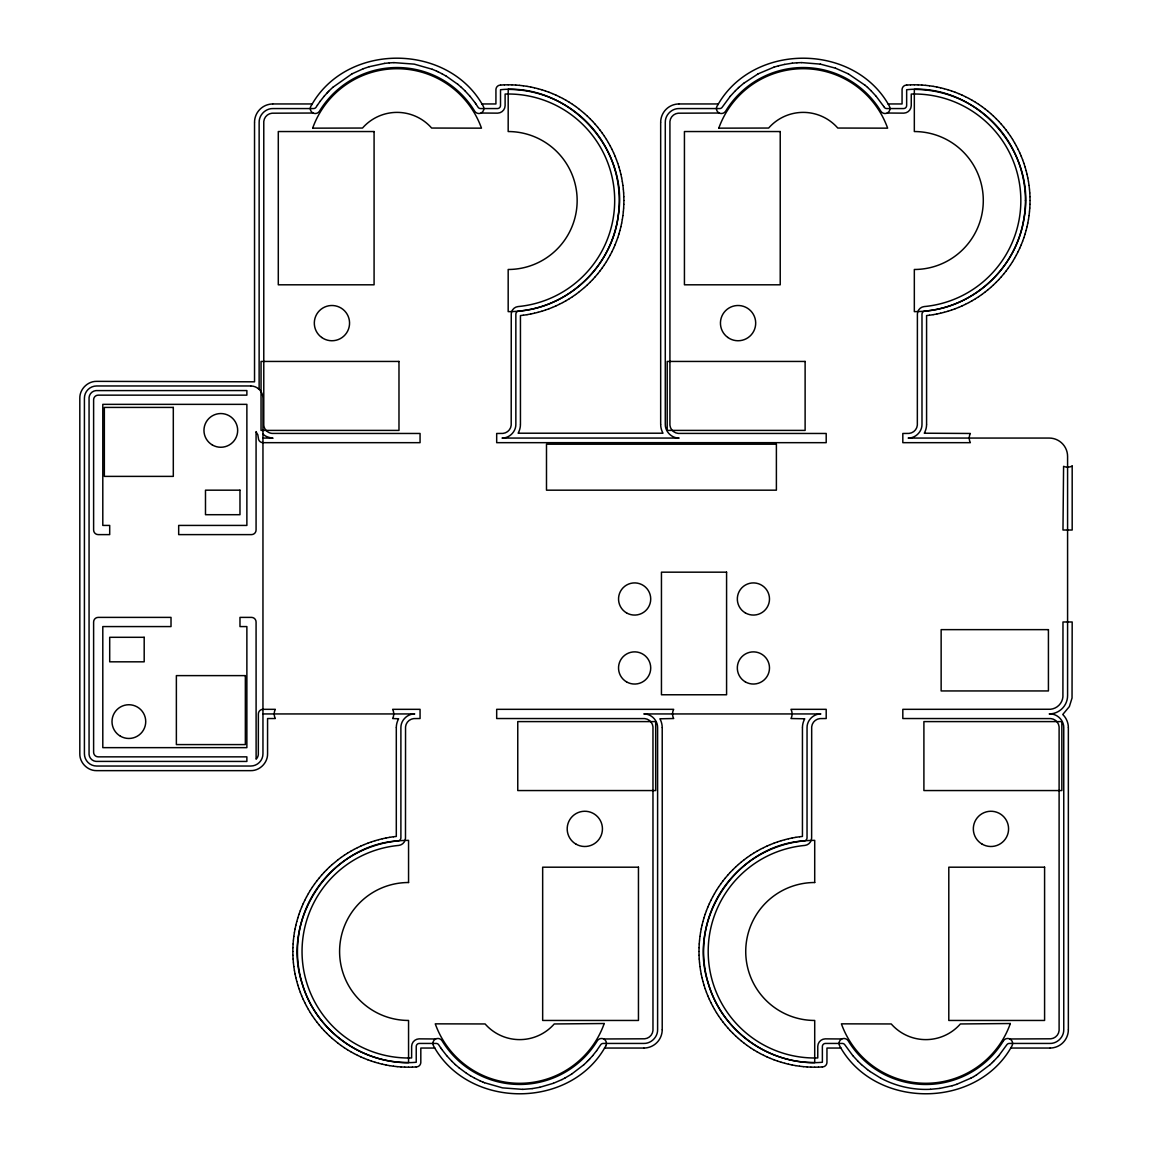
<?xml version="1.0" encoding="UTF-8"?>
<svg xmlns="http://www.w3.org/2000/svg" width="1152" height="1152" viewBox="0 0 1152 1152"><rect width="100%" height="100%" fill="white"/><g stroke="black" fill="none" stroke-linecap="round" stroke-linejoin="round"><path stroke-width="1.5" d="M292.853 951.394L292.91 947.808M623.837 204.192L623.894 200.606M698.99 951.394L699.048 947.808M1029.974 204.192L1030.032 200.606M254.549 122.083L254.606 120.845A7.661 7.661 0 0 1 254.664 120.254L254.837 119.059A7.661 7.661 0 0 1 254.952 118.469L255.254 117.302A7.661 7.661 0 0 1 255.427 116.726L255.83 115.589A7.661 7.661 0 0 1 256.061 115.042L256.579 113.947A7.661 7.661 0 0 1 256.853 113.414L257.472 112.392A7.661 7.661 0 0 1 257.818 111.888L258.523 110.923A7.661 7.661 0 0 1 258.912 110.448L259.718 109.57A7.661 7.661 0 0 1 260.136 109.138L261.029 108.331A7.661 7.661 0 0 1 261.504 107.942L262.469 107.237A7.661 7.661 0 0 1 262.958 106.891L263.995 106.286A7.661 7.661 0 0 1 264.528 105.998L265.608 105.48A7.661 7.661 0 0 1 266.17 105.25L267.307 104.846A7.661 7.661 0 0 1 267.883 104.674L269.05 104.386A7.661 7.661 0 0 1 269.64 104.256L270.821 104.083A7.661 7.661 0 0 1 271.426 104.026L272.664 103.968M292.91 947.606L293.098 944.021M396.302 727.459L396.374 726.221A7.661 7.661 0 0 1 396.432 725.63L396.605 724.435A7.661 7.661 0 0 1 396.72 723.845L397.022 722.678A7.661 7.661 0 0 1 397.195 722.102L397.598 720.965A7.661 7.661 0 0 1 397.829 720.418L398.347 719.323A7.661 7.661 0 0 1 398.621 718.79L392.63 718.531L392.99 717.754A9.965 9.965 0 0 0 392.99 710.122L392.63 709.33L420.062 709.33L420.062 718.531L413.798 718.589A9.187 9.187 0 0 0 405.547 726.826L405.49 838.051A7.661 7.661 0 0 1 398.693 845.438A11.088 11.088 0 0 1 398.117 845.482A106.517 106.517 0 0 0 302.17 956.722A106.517 106.517 0 0 0 408.557 1057.997L411.624 1057.954L411.638 1046.29A7.661 7.661 0 0 1 419.069 1038.859L435.658 1038.974M520.43 424.541L520.373 425.779A7.661 7.661 0 0 1 520.315 426.37L520.142 427.565A7.661 7.661 0 0 1 520.027 428.155L519.725 429.322A7.661 7.661 0 0 1 519.552 429.898L519.149 431.035A7.661 7.661 0 0 1 518.918 431.582L518.4 432.677A7.661 7.661 0 0 1 518.126 433.21L663.005 433.21A7.661 7.661 0 0 1 662.717 432.677L662.198 431.582A7.661 7.661 0 0 1 661.968 431.035L661.565 429.898A7.661 7.661 0 0 1 661.392 429.322L661.104 428.155A7.661 7.661 0 0 1 660.974 427.565L660.802 426.37A7.661 7.661 0 0 1 660.744 425.779L660.686 424.541M623.65 207.979L623.822 204.394M660.686 122.083L660.744 120.845A7.661 7.661 0 0 1 660.802 120.254L660.974 119.059A7.661 7.661 0 0 1 661.104 118.469L661.392 117.302A7.661 7.661 0 0 1 661.565 116.726L661.968 115.589A7.661 7.661 0 0 1 662.198 115.042L662.717 113.947A7.661 7.661 0 0 1 663.005 113.414L663.61 112.392A7.661 7.661 0 0 1 663.955 111.888L664.661 110.923A7.661 7.661 0 0 1 665.05 110.448L665.856 109.57A7.661 7.661 0 0 1 666.288 109.138L667.181 108.331A7.661 7.661 0 0 1 667.642 107.942L668.606 107.237A7.661 7.661 0 0 1 669.11 106.891L670.133 106.286A7.661 7.661 0 0 1 670.666 105.998L671.76 105.48A7.661 7.661 0 0 1 672.307 105.25L673.445 104.846A7.661 7.661 0 0 1 674.021 104.674L675.187 104.386A7.661 7.661 0 0 1 675.778 104.256L676.973 104.083A7.661 7.661 0 0 1 677.563 104.026L678.802 103.968M662.198 1029.917L662.141 1031.155A7.661 7.661 0 0 1 662.083 1031.746L661.91 1032.941A7.661 7.661 0 0 1 661.781 1033.531L661.493 1034.698A7.661 7.661 0 0 1 661.32 1035.274L660.917 1036.411A7.661 7.661 0 0 1 660.686 1036.958L660.168 1038.053A7.661 7.661 0 0 1 659.894 1038.586L659.275 1039.608A7.661 7.661 0 0 1 658.93 1040.112L658.224 1041.077A7.661 7.661 0 0 1 657.835 1041.552L657.029 1042.43A7.661 7.661 0 0 1 656.597 1042.862L655.718 1043.669A7.661 7.661 0 0 1 655.243 1044.058L654.278 1044.763A7.661 7.661 0 0 1 653.774 1045.109L652.752 1045.714A7.661 7.661 0 0 1 652.219 1046.002L651.125 1046.52A7.661 7.661 0 0 1 650.578 1046.75L649.44 1047.154A7.661 7.661 0 0 1 648.864 1047.326L647.698 1047.614A7.661 7.661 0 0 1 647.107 1047.744L645.912 1047.917A7.661 7.661 0 0 1 645.322 1047.974L644.083 1048.032M699.062 947.606L699.235 944.021M802.454 727.459L802.512 726.221A7.661 7.661 0 0 1 802.57 725.63L802.742 724.435A7.661 7.661 0 0 1 802.858 723.845L803.16 722.678A7.661 7.661 0 0 1 803.333 722.102L803.736 720.965A7.661 7.661 0 0 1 803.966 720.418L804.485 719.323A7.661 7.661 0 0 1 804.758 718.79L790.963 718.531L791.338 717.754A9.965 9.965 0 0 0 791.338 710.122L790.963 709.33L826.2 709.33L826.2 718.531L819.936 718.589A9.187 9.187 0 0 0 811.685 726.826L811.627 838.051A7.661 7.661 0 0 1 804.83 845.438A11.088 11.088 0 0 1 804.269 845.482A106.517 106.517 0 0 0 708.322 956.722A106.517 106.517 0 0 0 814.709 1057.997L817.762 1057.954L817.776 1046.29A7.661 7.661 0 0 1 825.206 1038.859L841.795 1038.974M926.582 424.541L926.51 425.779A7.661 7.661 0 0 1 926.453 426.37L926.28 427.565A7.661 7.661 0 0 1 926.165 428.155L925.877 429.322A7.661 7.661 0 0 1 925.69 429.898L925.286 431.035A7.661 7.661 0 0 1 925.056 431.582L924.552 432.677A7.661 7.661 0 0 1 924.264 433.21L970.373 433.469L969.998 434.246A9.965 9.965 0 0 0 969.998 441.878L970.373 442.67L902.822 442.67L902.822 433.469L909.086 433.411A9.187 9.187 0 0 0 917.338 425.174L917.395 313.949A7.661 7.661 0 0 1 924.192 306.562A11.088 11.088 0 0 1 924.768 306.518A106.517 106.517 0 0 0 1020.715 195.278A106.517 106.517 0 0 0 914.328 94.003L911.261 94.046L911.246 105.71A7.661 7.661 0 0 1 903.816 113.141L887.227 113.026M1029.787 207.979L1029.974 204.394M1068.336 1029.917L1068.278 1031.155A7.661 7.661 0 0 1 1068.221 1031.746L1068.048 1032.941A7.661 7.661 0 0 1 1067.933 1033.531L1067.63 1034.698A7.661 7.661 0 0 1 1067.458 1035.274L1067.054 1036.411A7.661 7.661 0 0 1 1066.824 1036.958L1066.306 1038.053A7.661 7.661 0 0 1 1066.032 1038.586L1065.413 1039.608A7.661 7.661 0 0 1 1065.082 1040.112L1064.362 1041.077A7.661 7.661 0 0 1 1063.973 1041.552L1063.166 1042.43A7.661 7.661 0 0 1 1062.749 1042.862L1061.856 1043.669A7.661 7.661 0 0 1 1061.381 1044.058L1060.416 1044.763A7.661 7.661 0 0 1 1059.926 1045.109L1058.89 1045.714A7.661 7.661 0 0 1 1058.357 1046.002L1057.277 1046.52A7.661 7.661 0 0 1 1056.715 1046.75L1055.578 1047.154A7.661 7.661 0 0 1 1055.002 1047.326L1053.835 1047.614A7.661 7.661 0 0 1 1053.245 1047.744L1052.064 1047.917A7.661 7.661 0 0 1 1051.459 1047.974L1050.221 1048.032M293.112 943.819L293.4 940.248M623.347 211.752L623.635 208.181M699.25 943.819L699.538 940.248M1029.485 211.752L1029.773 208.181M293.414 940.046L293.832 936.49M622.915 215.51L623.333 211.954M699.566 940.046L699.97 936.49M1029.053 215.51L1029.47 211.954M293.861 936.288L294.379 932.731M622.368 219.269L622.886 215.712M699.998 936.288L700.517 932.731M1028.506 219.269L1029.024 215.712M294.408 932.544L295.056 929.016M621.691 222.984L622.325 219.456M700.56 932.544L701.194 929.016M1027.829 222.984L1028.477 219.456M295.099 928.814L295.848 925.315M620.899 226.685L621.648 223.186M701.237 928.814L701.986 925.315M1027.037 226.685L1027.786 223.186M295.891 925.114L296.77 921.643M619.978 230.357L620.842 226.886M702.043 925.114L702.907 921.643M1026.115 230.357L1026.994 226.886M296.827 921.442L297.806 918M618.941 234L619.92 230.558M702.965 921.442L703.944 918M1025.078 234L1026.058 230.558M297.864 917.798L298.958 914.386M617.789 237.614L618.883 234.202M704.002 917.798L705.096 914.386M1023.926 237.614L1025.021 234.202M299.03 914.198L300.24 910.829M616.507 241.171L617.717 237.802M705.168 914.198L706.378 910.829M1022.659 241.171L1023.854 237.802M300.298 910.642L301.622 907.301M615.125 244.699L616.435 241.358M706.45 910.642L707.76 907.301M1021.262 244.699L1022.587 241.358M301.694 907.114L303.12 903.83M613.627 248.17L615.053 244.886M707.832 907.114L709.272 903.83M1019.765 248.17L1021.19 244.886M303.206 903.643L304.747 900.403M612 251.597L613.541 248.357M709.344 903.643L710.885 900.403M1018.138 251.597L1019.678 248.357M610.272 254.966L611.914 251.784M304.834 900.216L306.461 897.034M1016.424 254.966L1018.051 251.784M710.971 900.216L712.613 897.034M608.443 258.278L610.186 255.139M306.562 896.861L308.304 893.722M1014.581 258.278L1016.323 255.139M712.699 896.861L714.442 893.722M606.499 261.533L608.342 258.451M308.405 893.549L310.248 890.467M1012.637 261.533L1014.48 258.451M714.542 893.549L716.386 890.467M604.454 264.715L606.384 261.706M310.349 890.294L312.293 887.285M1010.592 264.715L1012.536 261.706M716.501 890.294L718.43 887.285M317.419 105.163L316.138 107.136A3.067 3.067 0 0 1 313.546 108.562L272.966 108.562C265.594 108.36 258.984 114.941 259.142 122.314L259.128 389.333L258.48 388.742M317.434 105.134L320.126 101.318M602.294 267.826L604.339 264.874M312.408 887.126L314.453 884.174M1008.432 267.826L1010.477 264.874M718.546 887.126L720.59 884.174M596.621 1050.682L600.61 1044.864A3.067 3.067 0 0 1 603.202 1043.438L643.781 1043.438C651.182 1043.64 657.806 1037.016 657.605 1029.614L657.605 727.762C657.806 720.389 651.24 713.779 643.853 713.938L820.872 713.938C813.499 713.736 806.875 720.317 807.048 727.69L807.034 837.821A3.067 3.067 0 0 1 804.226 840.874C736.402 844.848 686.736 919.757 708.379 983.765C722.131 1032.206 772.301 1066.824 822.37 1062.259L822.37 1046.506A3.067 3.067 0 0 1 825.437 1043.438L842.299 1043.438A3.067 3.067 0 0 1 844.891 1044.864L852.768 1055.592M600.048 270.878L602.179 267.998M314.568 884.002L316.699 881.122M1006.186 270.878L1008.317 267.998M720.706 884.002L722.837 881.122M320.141 101.29L324.014 96.408M596.606 1050.71L592.733 1055.592M597.686 273.845L599.918 271.037M316.829 880.963L319.061 878.155M1003.838 273.845L1006.056 271.037M722.966 880.963L725.198 878.155M730.166 96.408L722.275 107.136A3.067 3.067 0 0 1 719.683 108.562L679.104 108.562C671.746 108.36 665.122 114.941 665.28 122.314L665.28 424.238C665.078 431.64 671.702 438.264 679.104 438.062L502.013 438.062C509.414 438.264 516.038 431.64 515.851 424.238L515.851 314.179A3.067 3.067 0 0 1 518.659 311.126C568.915 307.267 612.634 265.104 618.336 215.035C629.395 148.32 567.85 82.598 500.515 89.741L500.515 105.494A3.067 3.067 0 0 1 497.448 108.562L480.586 108.562A3.067 3.067 0 0 1 477.994 107.136L475.834 103.867M998.87 1055.592L1006.747 1044.864A3.067 3.067 0 0 1 1009.339 1043.438L1049.918 1043.438C1057.32 1043.64 1063.944 1037.016 1063.757 1029.614L1063.757 727.762C1063.973 720.086 1056.845 713.347 1049.198 713.938A18.389 18.389 0 0 0 1067.587 695.549L1067.587 456.451A18.389 18.389 0 0 0 1049.198 438.062L908.15 438.062C915.552 438.264 922.176 431.64 921.989 424.238L921.989 314.179A3.067 3.067 0 0 1 924.797 311.126C973.771 307.31 1016.726 267.221 1023.941 218.635C1037.419 151.042 975.542 82.224 906.653 89.741L906.653 105.494A3.067 3.067 0 0 1 903.6 108.562L886.723 108.562A3.067 3.067 0 0 1 884.146 107.136L883.714 106.474M595.238 276.725L597.571 273.989M319.176 878.011L321.494 875.275M1001.39 276.725L1003.709 273.989M725.328 878.011L727.646 875.275M324.029 96.379L327.154 92.894M730.181 96.379L735.466 90.648M592.704 1055.621L589.594 1059.106M997.848 1056.787L998.856 1055.621M997.819 1056.802L993.557 1061.352M592.704 279.533L595.109 276.883M321.638 875.117L324.043 872.467M998.842 279.533L1001.246 276.883M727.776 875.117L730.181 872.467M327.168 92.88L328.234 91.757M588.514 1060.243L589.579 1059.12M590.069 282.254L592.56 279.677M324.173 872.323L326.678 869.746M996.206 282.254L998.712 279.677M730.325 872.323L732.816 869.746M328.248 91.742L329.328 90.648M587.419 1061.352L588.499 1060.258M329.342 90.619L332.726 87.394M735.48 90.619L737.726 88.459M587.405 1061.381L584.006 1064.606M992.448 1062.461L993.542 1061.381M587.347 284.89L589.925 282.398M326.808 869.602L329.386 867.11M993.499 284.89L996.077 282.398M732.96 869.602L735.538 867.11M992.419 1062.475L990.158 1064.606M737.741 88.445L738.878 87.394M584.554 287.438L587.203 285.034M329.544 866.966L332.194 864.562M990.691 287.438L993.355 285.034M735.682 866.966L738.331 864.562M332.755 87.379L351.907 73.901M738.893 87.379L743.645 83.347M583.992 1064.621L571.594 1074.139M990.13 1064.621L976.406 1074.974M584.395 287.568L578.707 292.248M987.811 289.901L990.547 287.568M332.352 864.432L338.04 859.752M738.49 864.432L741.226 862.099M984.845 292.248L987.653 290.016M741.37 861.984L744.178 859.752M743.674 83.333L758.045 73.901M575.669 294.509L578.549 292.378M981.806 294.509L984.686 292.378M338.198 859.622L341.078 857.491M744.336 859.622L747.216 857.491M572.544 296.669L575.496 294.624M978.696 296.669L981.634 294.624M341.251 857.376L344.189 855.331M747.389 857.376L750.341 855.331M569.376 298.714L572.386 296.784M975.514 298.714L978.523 296.784M344.362 855.216L347.371 853.286M750.499 855.216L753.509 853.286M571.579 1074.139L564.84 1078.099M976.392 1074.989L973.728 1076.587M566.122 300.672L569.203 298.829M972.259 300.672L975.341 298.829M347.544 853.171L350.626 851.328M753.682 853.171L756.763 851.328M973.699 1076.602L970.978 1078.099M562.81 302.515L565.949 300.773M968.962 302.515L972.086 300.773M350.798 851.227L353.923 849.485M756.936 851.227L760.075 849.485M351.922 73.886L363.312 68.717M758.059 73.886L773.899 67.176M564.826 1078.114L562.061 1079.539M970.963 1078.114L956.621 1084.334M559.454 304.243L562.637 302.602M965.592 304.243L968.774 302.602M354.11 849.398L357.293 847.757M760.248 849.398L763.43 847.757M562.032 1079.554L553.435 1083.283M556.027 305.87L559.267 304.33M962.165 305.87L965.405 304.33M357.48 847.67L360.72 846.13M763.618 847.67L766.858 846.13M481.09 113.026L497.678 113.141A7.661 7.661 0 0 0 505.109 105.71L505.123 94.046L508.176 94.003A106.517 106.517 0 0 1 614.563 195.278A106.517 106.517 0 0 1 518.616 306.518A11.088 11.088 0 0 0 518.054 306.562A7.661 7.661 0 0 0 511.258 313.949L511.2 425.174A9.187 9.187 0 0 1 502.949 433.411L496.685 433.469L496.685 442.67L826.2 442.67L826.2 433.469L678.168 433.411A9.187 9.187 0 0 1 669.917 425.174L669.917 121.45A9.187 9.187 0 0 1 678.168 113.198L719.194 113.026M552.557 307.382L555.84 305.957M958.694 307.382L961.992 305.957M360.893 846.043L364.19 844.618M767.045 846.043L770.328 844.618M549.029 308.765L552.37 307.454M955.181 308.765L958.507 307.454M364.378 844.546L367.704 843.235M770.515 844.546L773.856 843.235M363.341 68.717L369.245 66.701M553.406 1083.283L539.914 1087.258M545.472 310.046L548.842 308.837M951.61 310.046L954.994 308.837M367.891 843.163L371.275 841.954M774.043 843.163L777.413 841.954M956.592 1084.349L952.128 1085.731M541.872 311.213L545.285 310.118M948.01 311.213L951.422 310.118M371.462 841.882L374.875 840.787M777.6 841.882L781.013 840.787M773.914 67.162L778.406 65.851M369.274 66.701L384.552 63.403M538.229 312.25L541.67 311.27M944.366 312.25L947.822 311.27M375.077 840.73L378.518 839.75M781.214 840.73L784.656 839.75M952.114 1085.746L939.888 1088.381M778.435 65.837L784.512 64.426M534.557 313.171L538.027 312.307M940.694 313.171L944.179 312.307M378.706 839.693L382.19 838.829M784.858 839.693L788.328 838.829M530.856 313.978L534.355 313.229M936.994 313.978L940.493 313.229M382.392 838.771L385.891 838.022M788.53 838.771L792.029 838.022M539.885 1087.272L532.195 1088.597M784.541 64.411L792.245 63.202M527.126 314.654L530.654 314.021M933.264 314.654L936.792 314.021M386.093 837.979L389.621 837.346M792.23 837.979L795.758 837.346M523.382 315.216L526.939 314.698M929.52 315.216L933.077 314.698M389.808 837.302L393.365 836.784M795.96 837.302L799.502 836.784M939.859 1088.381L930.528 1089.302M384.581 63.389L389.232 62.899M532.166 1088.611L522.821 1089.374M523.181 315.245L520.445 315.562L520.445 424.238M929.333 315.245L926.582 315.562L926.582 424.238M393.552 836.755L396.302 836.438L396.302 727.762M799.704 836.755L802.44 836.438L802.44 727.762M792.274 63.202L796.925 62.784M500.515 85.061L499.925 85.118A4.594 4.594 0 0 0 495.936 89.438L495.922 103.954L481.882 103.954M906.653 85.061L906.134 85.104A4.594 4.594 0 0 0 902.074 89.438L902.059 103.954L888.019 103.954M416.232 1066.939L416.822 1066.882A4.594 4.594 0 0 0 420.811 1062.562L420.826 1048.046L434.866 1048.046M822.37 1066.939L822.96 1066.882A4.594 4.594 0 0 0 826.949 1062.562L826.963 1048.046L841.003 1048.046M389.246 62.899L393.926 62.626M796.954 62.784L801.634 62.597M500.717 85.046L504.302 84.874M906.854 85.046L910.44 84.874M412.445 1067.126L416.03 1066.954M818.582 1067.126L822.168 1066.954M930.499 1089.302C913.291 1090.166 895.867 1086.264 880.675 1078.114M393.941 62.626L414.202 64.123L432.259 69.278M522.792 1089.374L502.546 1087.877L484.488 1082.722M504.49 84.859L508.075 84.802M910.642 84.859L914.227 84.802M408.658 1067.198L412.243 1067.141M814.81 1067.198L818.395 1067.141M801.648 62.597L820.339 64.123M272.966 103.954L312.25 103.954M679.104 103.954L718.387 103.954M262.958 438.062C283.666 437.976 266.746 439.56 262.958 433.8M262.958 713.938L414.734 713.938C407.362 713.75 400.738 720.317 400.896 727.69L400.896 837.821A3.067 3.067 0 0 1 398.088 840.874C330.379 844.949 280.498 919.699 302.242 983.765C315.994 1032.206 366.163 1066.824 416.232 1062.259L416.232 1046.506A3.067 3.067 0 0 1 419.285 1043.438L436.162 1043.438A3.067 3.067 0 0 1 438.754 1044.864L440.914 1048.133M604.498 1048.046L643.781 1048.046M1010.635 1048.046L1049.918 1048.046M914.429 84.802L918.014 84.859M508.277 84.802L511.862 84.859M811.022 1067.141L814.608 1067.198M404.87 1067.141L408.456 1067.198M918.202 84.874L921.787 85.046M512.064 84.874L515.65 85.046M807.235 1066.954L810.821 1067.126M401.098 1066.954L404.683 1067.126M921.989 85.061L925.56 85.349M515.851 85.061L519.422 85.349M803.462 1066.651L807.034 1066.939M397.325 1066.651L400.896 1066.939M925.762 85.363L929.333 85.781M519.624 85.363L523.181 85.781M799.704 1066.219L803.261 1066.637M393.552 1066.219L397.123 1066.637M929.52 85.81L933.077 86.328M523.382 85.81L526.939 86.328M795.96 1065.672L799.502 1066.19M389.808 1065.672L393.365 1066.19M933.264 86.357L936.792 87.005M527.126 86.357L530.654 87.005M792.23 1064.995L795.758 1065.643M386.093 1064.995L389.621 1065.643M820.368 64.123L835.474 68.17M936.994 87.048L940.493 87.797M530.856 87.048L534.355 87.797M788.53 1064.203L792.029 1064.952M382.392 1064.203L385.891 1064.952M940.694 87.84L944.179 88.718M534.557 87.84L538.027 88.718M784.858 1063.282L788.328 1064.16M378.706 1063.282L382.19 1064.16M944.366 88.776L947.822 89.755M538.229 88.776L541.67 89.755M781.214 1062.245L784.656 1063.224M375.077 1062.245L378.518 1063.224M948.01 89.813L951.422 90.907M541.872 89.813L545.285 90.907M777.6 1061.093L781.013 1062.187M371.462 1061.093L374.875 1062.187M951.61 90.979L954.994 92.189M545.472 90.979L548.842 92.189M774.043 1059.811L777.413 1061.021M367.891 1059.811L371.275 1061.021M835.488 68.184L848.347 73.886M955.181 92.246L958.507 93.571M549.029 92.246L552.37 93.571M770.515 1058.429L773.856 1059.754M364.378 1058.429L367.704 1059.754M432.288 69.293L436.594 71.107M483.034 1082.131L484.459 1082.707M483.005 1082.131L480.154 1080.893M313.056 113.026L272.03 113.198A9.187 9.187 0 0 0 263.779 121.45L263.779 425.174A9.187 9.187 0 0 0 265.824 430.099L266.429 430.776A9.187 9.187 0 0 0 272.03 433.411L420.062 433.469L420.062 442.67L262.958 442.67A4.594 4.594 0 0 1 258.365 438.062L257.818 434.736A7.661 7.661 0 0 1 257.472 434.232L256.853 433.21A7.661 7.661 0 0 1 256.579 432.677L256.075 431.597L256.075 530.021A4.594 4.594 0 0 1 251.467 534.614L178.675 534.614L178.675 525.427L246.874 525.427L246.874 404.352L102.802 404.352L102.802 525.427L109.699 525.427L109.699 534.614L98.208 534.614A4.594 4.594 0 0 1 93.614 530.021L93.614 399.744A4.594 4.594 0 0 1 98.208 395.15L246.874 395.15L246.874 390.557L95.933 390.6A7.661 7.661 0 0 0 89.064 397.469L89.064 754.531A7.661 7.661 0 0 0 95.933 761.4L246.874 761.443L246.874 756.85L98.208 756.85A4.594 4.594 0 0 1 93.614 752.256L93.614 621.979A4.594 4.594 0 0 1 98.208 617.386L171.014 617.386L171.014 626.573L102.802 626.573L102.802 747.648L246.874 747.648L246.874 626.573L239.976 626.573L239.976 617.386L251.467 617.386A4.594 4.594 0 0 1 256.075 621.979L256.118 759.197A7.661 7.661 0 0 0 258.322 754.531L258.365 713.938A4.594 4.594 0 0 1 262.958 709.33L275.342 709.33L274.968 710.122A9.965 9.965 0 0 0 274.968 717.754L275.342 718.531L267.566 718.531L267.566 753.782C267.782 762.797 259.718 770.861 250.704 770.645L96.682 770.645C87.667 770.861 79.603 762.797 79.819 753.782L79.819 398.218C79.603 389.203 87.667 381.139 96.682 381.355L254.534 381.816L254.534 122.386M1009.829 1038.974L1050.854 1038.802A9.187 9.187 0 0 0 1059.106 1030.55L1059.106 726.826A9.187 9.187 0 0 0 1050.854 718.589L902.822 718.531L902.822 709.33L1050.538 709.258A13.781 13.781 0 0 0 1062.907 696.888L1062.979 621.979L1072.181 621.979L1072.037 698.026L1069.358 706.579L1062.749 714.514A7.661 7.661 0 0 1 1063.166 714.946L1063.973 715.838A7.661 7.661 0 0 1 1064.362 716.299L1065.082 717.264A7.661 7.661 0 0 1 1065.413 717.768L1066.032 718.79A7.661 7.661 0 0 1 1066.306 719.323L1066.824 720.418A7.661 7.661 0 0 1 1067.054 720.965L1067.458 722.102A7.661 7.661 0 0 1 1067.63 722.678L1067.933 723.845A7.661 7.661 0 0 1 1068.048 724.435L1068.221 725.63A7.661 7.661 0 0 1 1068.278 726.221L1068.336 727.459M603.691 1038.974L644.717 1038.802A9.187 9.187 0 0 0 652.968 1030.55L652.968 726.826A9.187 9.187 0 0 0 644.717 718.589L496.685 718.531L496.685 709.33L673.69 709.33L673.315 710.122A9.965 9.965 0 0 0 673.315 717.754L673.69 718.531L659.894 718.79A7.661 7.661 0 0 1 660.168 719.323L660.686 720.418A7.661 7.661 0 0 1 660.917 720.965L661.32 722.102A7.661 7.661 0 0 1 661.493 722.678L661.781 723.845A7.661 7.661 0 0 1 661.91 724.435L662.083 725.63A7.661 7.661 0 0 1 662.141 726.221L662.198 727.459M958.694 93.643L961.992 95.069M552.557 93.643L555.84 95.069M767.045 1056.931L770.328 1058.357M360.893 1056.931L364.19 1058.357M436.608 71.122L438.005 71.77M480.139 1080.878L474.538 1078.114M962.165 95.155L965.405 96.696M556.027 95.155L559.267 96.696M763.618 1055.304L766.858 1056.845M357.48 1055.304L360.72 1056.845M438.034 71.784L442.21 73.886M965.592 96.782L968.774 98.424M559.454 96.782L562.637 98.424M760.248 1053.576L763.43 1055.218M354.11 1053.576L357.293 1055.218M848.376 73.901L865.166 85.32M442.238 73.901L446.299 76.205M880.646 1078.099L870.034 1071.504M474.509 1078.099L470.448 1075.795M968.962 98.51L972.086 100.253M562.81 98.51L565.949 100.253M756.936 1051.747L760.075 1053.49M350.798 1051.747L353.923 1053.49M972.259 100.354L975.341 102.197M566.122 100.354L569.203 102.197M753.682 1049.803L756.763 1051.646M347.544 1049.803L350.626 1051.646M446.328 76.205L457.819 84.312M470.419 1075.795L466.474 1073.29M975.514 102.298L978.523 104.242M569.376 102.298L572.386 104.242M750.499 1047.758L753.509 1049.702M344.362 1047.758L347.371 1049.702M466.445 1073.275L458.914 1067.688M978.696 104.357L981.634 106.402M572.544 104.357L575.496 106.402M747.389 1045.598L750.341 1047.643M341.251 1045.598L344.189 1047.643M870.019 1071.49L867.514 1069.632M981.806 106.517L984.686 108.648M575.669 106.517L578.549 108.648M744.336 1043.352L747.216 1045.483M338.198 1043.352L341.078 1045.483M867.499 1069.618L861.494 1064.621M984.845 108.778L987.653 111.01M578.707 108.778L584.395 113.443M741.37 1040.99L744.178 1043.222M338.04 1043.222L332.352 1038.557M457.848 84.326L461.39 87.379M458.899 1067.674L455.357 1064.621M987.811 111.125L990.547 113.443M738.49 1038.557L741.226 1040.875M865.195 85.334L867.528 87.379M990.691 113.587L993.355 115.992M584.554 113.587L587.203 115.992M735.682 1036.008L738.331 1038.413M329.544 1036.008L332.194 1038.413M867.542 87.394L870.926 90.619M461.405 87.394L464.789 90.619M861.48 1064.606L858.096 1061.381M455.342 1064.606L451.958 1061.381M993.499 116.122L996.077 118.627M587.347 116.122L589.925 118.627M732.96 1033.373L735.538 1035.878M326.808 1033.373L329.386 1035.878M870.955 90.648L876.24 96.379M464.803 90.648L470.102 96.379M858.082 1061.352L852.782 1055.621M451.93 1061.352L446.645 1055.621M996.206 118.757L998.712 121.334M590.069 118.757L592.56 121.334M730.325 1030.666L732.816 1033.243M324.173 1030.666L326.678 1033.243M998.842 121.493L1001.246 124.142M592.704 121.493L595.109 124.142M727.776 1027.858L730.181 1030.507M321.638 1027.858L324.043 1030.507M1001.39 124.301L1003.709 127.022M595.238 124.301L597.571 127.022M725.328 1024.978L727.646 1027.699M319.176 1024.978L321.494 1027.699M876.254 96.408L883.714 106.445M470.117 96.408L474.926 102.557M446.63 1055.592L441.821 1049.443M1003.838 127.181L1006.056 129.989M597.686 127.181L599.918 129.989M722.966 1022.011L725.198 1024.819M316.829 1022.011L319.061 1024.819M1006.186 130.147L1008.317 133.027M600.048 130.147L602.179 133.027M720.706 1018.973L722.837 1021.853M314.568 1018.973L316.699 1021.853M474.941 102.586L475.819 103.838M440.914 1048.162L441.806 1049.414M1008.432 133.2L1010.477 136.138M602.294 133.2L604.339 136.138M718.546 1015.862L720.59 1018.8M312.408 1015.862L314.453 1018.8M1010.592 136.31L1012.536 139.32M604.454 136.31L606.384 139.32M716.501 1012.68L718.43 1015.69M310.349 1012.68L312.293 1015.69M1012.637 139.493L1014.48 142.574M606.499 139.493L608.342 142.574M714.542 1009.426L716.386 1012.507M308.405 1009.426L310.248 1012.507M1014.581 142.747L1016.323 145.872M608.443 142.747L610.186 145.872M712.699 1006.128L714.442 1009.253M306.562 1006.128L308.304 1009.253M1016.424 146.059L1018.051 149.242M610.272 146.059L611.914 149.242M710.971 1002.758L712.613 1005.941M304.834 1002.758L306.461 1005.941M1018.138 149.429L1019.678 152.669M612 149.429L613.541 152.669M709.344 999.331L710.885 1002.571M303.206 999.331L304.747 1002.571M1019.765 152.842L1021.19 156.139M613.627 152.842L615.053 156.139M707.832 995.861L709.272 999.158M301.694 995.861L303.12 999.158M1021.262 156.326L1022.587 159.653M615.125 156.326L616.435 159.653M706.45 992.347L707.76 995.674M300.298 992.347L301.622 995.674M1022.659 159.84L1023.854 163.224M616.507 159.84L617.717 163.224M705.168 988.776L706.378 992.16M299.03 988.776L300.24 992.16M1023.926 163.411L1025.021 166.824M617.789 163.411L618.883 166.824M704.002 985.176L705.096 988.589M297.864 985.176L298.958 988.589M1025.078 167.026L1026.058 170.467M618.941 167.026L619.92 170.467M702.965 981.533L703.944 984.974M296.827 981.533L297.806 984.974M1026.115 170.654L1026.994 174.139M619.978 170.654L620.842 174.139M702.043 977.861L702.907 981.346M295.891 977.861L296.77 981.346M1027.037 174.341L1027.786 177.84M620.899 174.341L621.648 177.84M701.237 974.16L701.986 977.659M295.099 974.16L295.848 977.659M1027.829 178.042L1028.477 181.57M621.691 178.042L622.325 181.57M700.56 970.43L701.194 973.958M294.408 970.43L295.056 973.958M1028.506 181.757L1029.024 185.314M622.368 181.757L622.886 185.314M699.998 966.686L700.517 970.243M293.861 966.686L294.379 970.243M1029.053 185.515L1029.47 189.072M622.915 185.515L623.333 189.072M699.566 962.928L699.97 966.485M293.414 962.928L293.832 966.485M1029.485 189.274L1029.773 192.845M699.25 959.155L699.538 962.726M623.347 189.274L623.635 192.845M293.112 959.155L293.4 962.726M1029.787 193.046L1029.974 196.632M699.062 955.368L699.235 958.954M623.65 193.046L623.822 196.632M292.91 955.368L293.098 958.954M1029.974 196.819L1030.032 200.405M698.99 951.595L699.048 955.181M623.837 196.819L623.894 200.405M292.853 951.595L292.91 955.181M1068.35 727.762L1068.35 1029.614M662.213 727.762L662.213 1029.614M660.672 122.386L660.672 424.238M1003.421 1040.832A90.821 90.821 0 0 1 848.218 1040.832A4.982 4.982 0 0 0 841.378 1039.219A4.982 4.982 0 0 0 839.765 1046.074C874.757 1109.678 976.882 1109.678 1011.874 1046.074A4.982 4.982 0 0 0 1010.261 1039.219A4.982 4.982 0 0 0 1003.406 1040.818M312.653 128.16L362.506 128.045A45.979 45.979 0 0 1 431.64 128.045L481.478 128.16A89.654 89.654 0 0 0 312.653 128.16M718.79 128.16L768.643 128.045A45.979 45.979 0 0 1 837.778 128.045L887.63 128.16A89.654 89.654 0 0 0 718.79 128.16M604.21 1023.523L604.094 1023.84A89.654 89.654 0 0 1 435.254 1023.84L485.107 1023.955A45.979 45.979 0 0 0 554.242 1023.955L604.21 1023.523M1010.347 1023.523L1010.232 1023.84A89.654 89.654 0 0 1 841.406 1023.84L891.245 1023.955A45.979 45.979 0 0 0 960.379 1023.955L1010.347 1023.523M311.89 104.53L311.011 105.926A4.982 4.982 0 0 0 312.624 112.781A4.982 4.982 0 0 0 319.478 111.182A90.821 90.821 0 0 1 474.667 111.168A4.982 4.982 0 0 0 481.507 112.781A4.982 4.982 0 0 0 483.12 105.926C448.43 42.998 347.602 42.034 311.89 104.53M718.027 104.53L717.163 105.926A4.982 4.982 0 0 0 718.762 112.781A4.982 4.982 0 0 0 725.616 111.182A90.821 90.821 0 0 1 880.805 111.168A4.982 4.982 0 0 0 887.659 112.781A4.982 4.982 0 0 0 889.258 105.926C854.568 42.883 753.754 42.206 718.027 104.53M605.722 1046.074C570.744 1109.75 468.619 1109.635 433.627 1046.074A4.982 4.982 0 0 1 435.226 1039.219A4.982 4.982 0 0 1 442.094 1040.818A90.821 90.821 0 0 0 597.269 1040.832A4.982 4.982 0 0 1 604.123 1039.219A4.982 4.982 0 0 1 605.722 1046.074M1072.181 466.042L1072.094 466.085A9.965 9.965 0 0 1 1063.584 466.33L1062.979 530.021L1072.181 530.021L1072.181 466.042M508.205 89.395L508.176 131.544A68.962 68.962 0 0 1 577.152 200.506A68.962 68.962 0 0 1 508.176 269.482L508.176 311.63A111.11 111.11 0 0 0 619.301 200.506A111.11 111.11 0 0 0 508.176 89.395M374.083 131.544L278.294 131.544L278.294 284.803L374.083 284.803L374.083 131.544M780.221 131.544L684.432 131.544L684.432 284.803L780.221 284.803L780.221 131.544M398.981 361.44L261.043 361.44L261.043 430.402L398.981 430.402L398.981 361.44M805.118 361.44L667.195 361.44L667.195 430.402L805.118 430.402L805.118 361.44M250.704 385.963L96.682 385.963A12.254 12.254 0 0 0 84.413 398.218L84.413 753.782A12.254 12.254 0 0 0 96.682 766.037L250.704 766.037A12.254 12.254 0 0 0 262.958 753.782L262.958 398.218A12.254 12.254 0 0 0 250.704 385.963M173.304 407.419L104.342 407.419L104.342 476.381L173.304 476.381L173.304 407.419M776.39 444.197L546.494 444.197L546.494 490.176L776.39 490.176L776.39 444.197M239.976 490.176L205.488 490.176L205.488 514.699L239.976 514.699L239.976 490.176M726.581 572.17L661.45 572.17L661.45 694.771L726.581 694.771L726.581 572.17M1048.421 629.64L941.141 629.64L941.141 690.941L1048.421 690.941L1048.421 629.64M144.187 637.301L109.699 637.301L109.699 661.824L144.187 661.824L144.187 637.301M245.347 675.619L176.371 675.619L176.371 744.581L245.347 744.581L245.347 675.619M655.69 721.598L517.766 721.598L517.766 790.56L655.69 790.56L655.69 721.598M1061.842 721.598L923.904 721.598L923.904 790.56L1061.842 790.56L1061.842 721.598M638.453 867.197L542.664 867.197L542.664 1020.456L638.453 1020.456L638.453 867.197M1044.59 867.197L948.802 867.197L948.802 1020.456L1044.59 1020.456L1044.59 867.197M1025.438 200.534L1025.438 200.491A111.11 111.11 0 0 0 914.328 89.395L914.328 131.544A68.962 68.962 0 0 1 983.29 200.506A68.962 68.962 0 0 1 914.328 269.482L914.328 311.63A111.11 111.11 0 0 0 1025.438 200.506M814.709 882.518L814.709 840.37A111.11 111.11 0 0 0 703.584 951.494A111.11 111.11 0 0 0 814.709 1062.605L814.709 1020.456A68.962 68.962 0 0 1 745.733 951.494A68.962 68.962 0 0 1 814.709 882.518M408.557 882.518L408.557 840.37A111.11 111.11 0 0 0 297.446 951.494A111.11 111.11 0 0 0 408.557 1062.605L408.557 1020.456A68.962 68.962 0 0 1 339.595 951.494A68.962 68.962 0 0 1 408.557 882.518M745.358 612.922A16.099 16.099 0 0 0 769.493 598.982A16.099 16.099 0 0 0 745.358 585.058A16.099 16.099 0 0 0 745.358 612.922M745.358 681.898A16.099 16.099 0 0 0 769.493 667.958A16.099 16.099 0 0 0 745.358 654.019A16.099 16.099 0 0 0 745.358 681.898M626.573 612.922A16.099 16.099 0 0 0 650.722 598.982A16.099 16.099 0 0 0 626.573 585.058A16.099 16.099 0 0 0 626.573 612.922M626.573 681.898A16.099 16.099 0 0 0 650.722 667.958A16.099 16.099 0 0 0 626.573 654.019A16.099 16.099 0 0 0 626.573 681.898M982.138 844.142A17.626 17.626 0 0 0 1008.576 828.878A17.626 17.626 0 0 0 982.138 813.614A17.626 17.626 0 0 0 982.138 844.142M576 844.142A17.626 17.626 0 0 0 602.438 828.878A17.626 17.626 0 0 0 576 813.614A17.626 17.626 0 0 0 576 844.142M727.805 337.45A17.626 17.626 0 0 0 755.611 324.85A17.626 17.626 0 0 0 730.8 307.066A17.626 17.626 0 0 0 727.805 337.45M321.667 337.45A17.626 17.626 0 0 0 349.474 324.85A17.626 17.626 0 0 0 324.662 307.066A17.626 17.626 0 0 0 321.667 337.45M212.386 445.003A16.862 16.862 0 0 0 237.672 430.402A16.862 16.862 0 0 0 212.386 415.8A16.862 16.862 0 0 0 212.386 445.003M120.427 736.2A16.862 16.862 0 0 0 145.728 721.598A16.862 16.862 0 0 0 120.427 706.997A16.862 16.862 0 0 0 120.427 736.2"/></g></svg>
